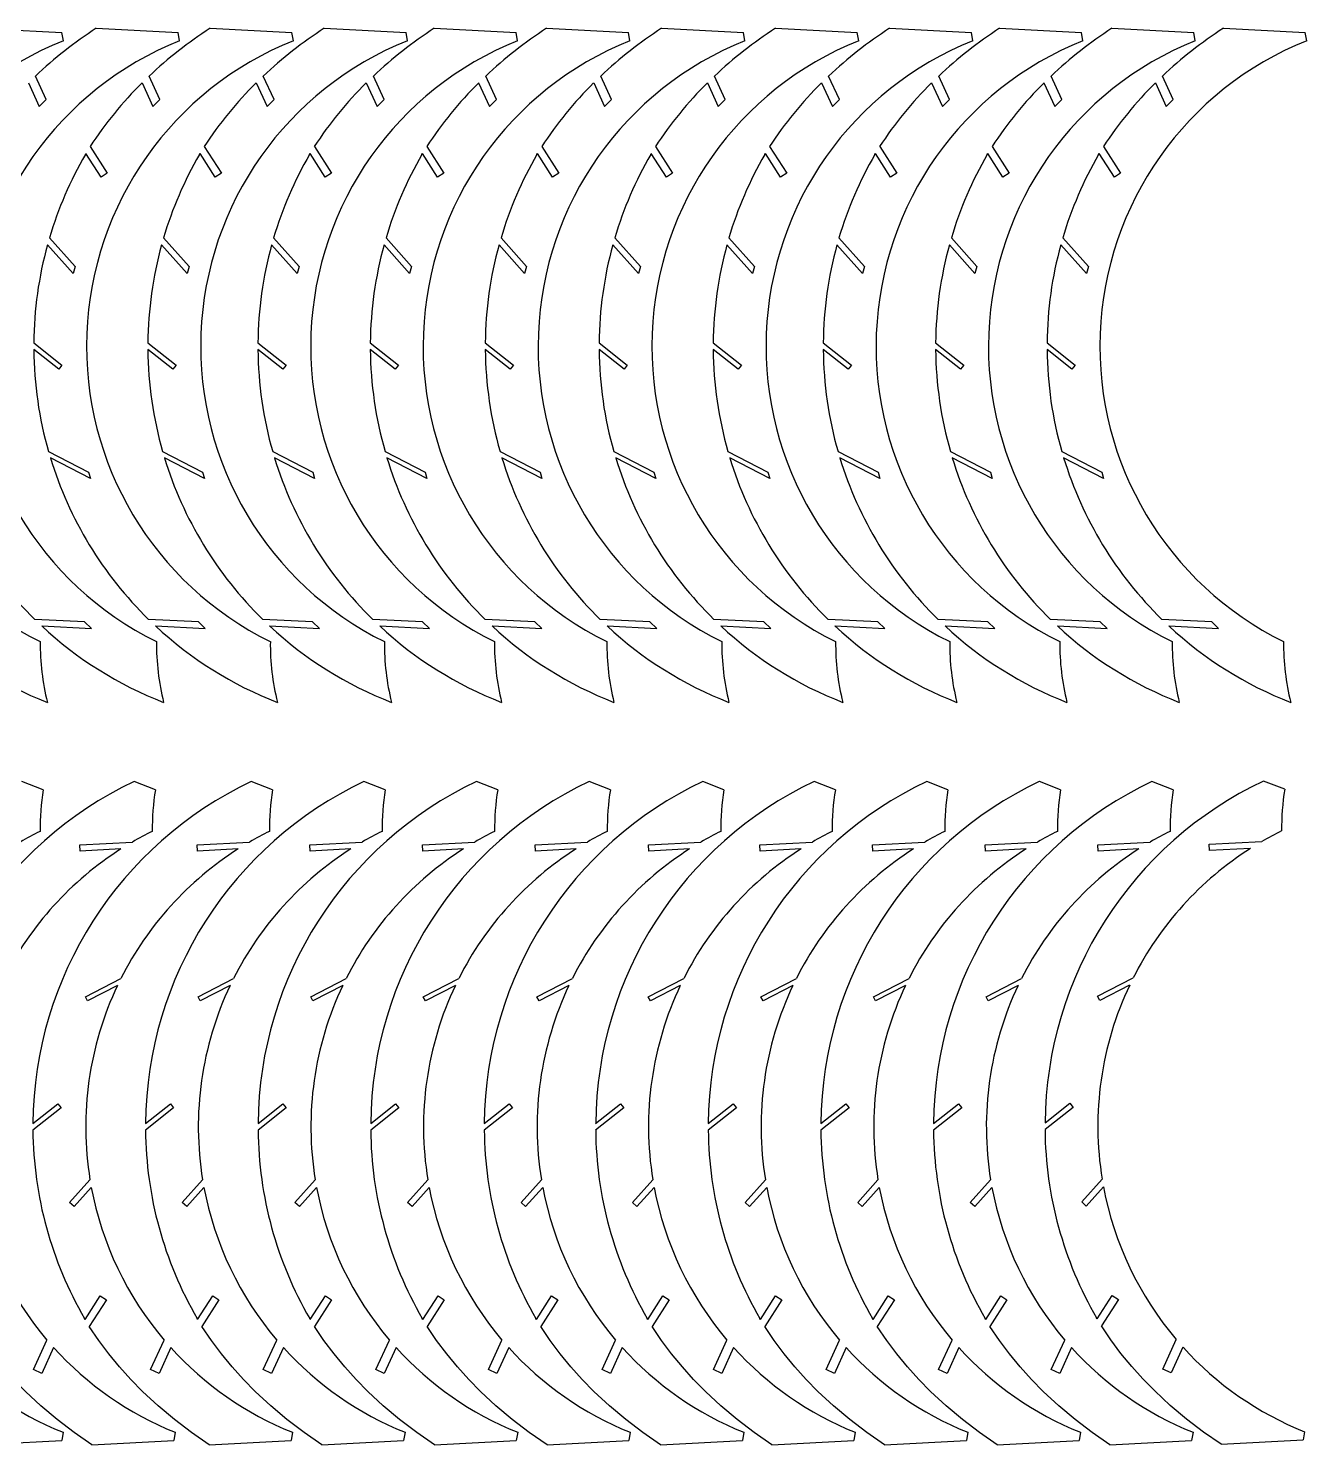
# Model space of a CAD drawing. Extents: x 1.5 to 79, y 1.7 to 45.3.
# Drawn here: x 39.7 to 79.02, y 1.72 to 45.29 of the extents above; entities that cross this region are included whole.
import ezdxf

# ---------------------------------------------------------------- set-up
doc = ezdxf.new("R2010")
doc.units = 0
doc.layers.get('0').update_dxf_attribs({"linetype": 'CONTINUOUS'})

msp = doc.modelspace()

# ---------------------------------------------------------------- linework, layer by layer
at = {"color": 7, "linetype": 'CONTINUOUS'}
for p, q in [((38.213, 45.29), (40.731, 45.158)), ((40.776, 44.909), (40.731, 45.158)), ((41.789, 45.29), (44.306, 45.158)), ((44.351, 44.909), (44.306, 45.158)), ((45.289, 45.29), (47.807, 45.158)), ((47.851, 44.909), (47.807, 45.158)), ((48.799, 45.29), (51.316, 45.158)), ((51.361, 44.909), (51.316, 45.158)), ((52.184, 45.29), (54.702, 45.158)), ((54.746, 44.909), (54.702, 45.158)), ((55.64, 45.29), (58.158, 45.158)), ((58.203, 44.909), (58.158, 45.158)), ((59.177, 45.29), (61.695, 45.158)), ((61.74, 44.909), (61.695, 45.158)), ((62.678, 45.29), (65.196, 45.158)), ((65.24, 44.909), (65.196, 45.158)), ((66.188, 45.29), (68.705, 45.158)), ((68.75, 44.909), (68.705, 45.158)), ((69.573, 45.29), (72.09, 45.158)), ((72.135, 44.909), (72.09, 45.158)), ((73.029, 45.29), (75.547, 45.158)), ((75.592, 44.909), (75.547, 45.158)), ((76.456, 45.29), (78.974, 45.158)), ((79.019, 44.909), (78.974, 45.158)), ((39.699, 43.61), (40.03, 42.887)), ((40.247, 43.097), (39.915, 43.82)), ((43.199, 43.61), (43.53, 42.887)), ((43.747, 43.097), (43.416, 43.82)), ((46.709, 43.61), (47.04, 42.887)), ((47.257, 43.097), (46.926, 43.82)), ((50.094, 43.61), (50.425, 42.887)), ((50.642, 43.097), (50.311, 43.82)), ((53.55, 43.61), (53.882, 42.887)), ((54.099, 43.097), (53.767, 43.82)), ((57.088, 43.61), (57.419, 42.887)), ((57.636, 43.097), (57.304, 43.82)), ((60.588, 43.61), (60.919, 42.887)), ((61.136, 43.097), (60.805, 43.82)), ((64.098, 43.61), (64.429, 42.887)), ((64.646, 43.097), (64.314, 43.82)), ((67.483, 43.61), (67.814, 42.887)), ((68.031, 43.097), (67.7, 43.82)), ((70.939, 43.61), (71.271, 42.887)), ((71.487, 43.097), (71.156, 43.82)), ((74.366, 43.61), (74.698, 42.887)), ((74.914, 43.097), (74.583, 43.82)), ((40.03, 42.887), (40.247, 43.097)), ((43.53, 42.887), (43.747, 43.097)), ((47.04, 42.887), (47.257, 43.097)), ((50.425, 42.887), (50.642, 43.097)), ((53.882, 42.887), (54.099, 43.097)), ((57.419, 42.887), (57.636, 43.097)), ((60.919, 42.887), (61.136, 43.097)), ((64.429, 42.887), (64.646, 43.097)), ((67.814, 42.887), (68.031, 43.097)), ((71.271, 42.887), (71.487, 43.097)), ((74.698, 42.887), (74.914, 43.097)), ((41.453, 41.407), (41.47, 41.437)), ((41.937, 40.712), (41.47, 41.437)), ((41.601, 41.651), (42.127, 40.834)), ((44.963, 41.407), (44.98, 41.437)), ((45.447, 40.712), (44.98, 41.437)), ((45.111, 41.651), (45.636, 40.834)), ((48.348, 41.407), (48.365, 41.437)), ((48.832, 40.712), (48.365, 41.437)), ((48.496, 41.651), (49.022, 40.834)), ((51.804, 41.407), (51.821, 41.437)), ((52.288, 40.712), (51.821, 41.437)), ((51.952, 41.651), (52.478, 40.834)), ((55.341, 41.407), (55.359, 41.437)), ((55.825, 40.712), (55.359, 41.437)), ((55.489, 41.651), (56.015, 40.834)), ((58.842, 41.407), (58.859, 41.437)), ((59.326, 40.712), (58.859, 41.437)), ((58.99, 41.651), (59.515, 40.834)), ((62.352, 41.407), (62.369, 41.437)), ((62.836, 40.712), (62.369, 41.437)), ((62.499, 41.651), (63.025, 40.834)), ((65.737, 41.407), (65.754, 41.437)), ((66.221, 40.712), (65.754, 41.437)), ((65.885, 41.651), (66.41, 40.834)), ((69.193, 41.407), (69.21, 41.437)), ((69.677, 40.712), (69.21, 41.437)), ((69.341, 41.651), (69.867, 40.834)), ((72.62, 41.407), (72.637, 41.437)), ((73.104, 40.712), (72.637, 41.437)), ((72.768, 41.651), (73.294, 40.834)), ((42.127, 40.834), (41.937, 40.712)), ((45.636, 40.834), (45.447, 40.712)), ((49.022, 40.834), (48.832, 40.712)), ((52.478, 40.834), (52.288, 40.712)), ((56.015, 40.834), (55.825, 40.712)), ((59.515, 40.834), (59.326, 40.712)), ((63.025, 40.834), (62.836, 40.712)), ((66.41, 40.834), (66.221, 40.712)), ((69.867, 40.834), (69.677, 40.712)), ((73.294, 40.834), (73.104, 40.712)), ((40.349, 38.846), (41.137, 37.964)), ((43.859, 38.846), (44.647, 37.964)), ((47.244, 38.846), (48.032, 37.964)), ((50.701, 38.846), (51.488, 37.964)), ((54.238, 38.846), (55.026, 37.964)), ((57.738, 38.846), (58.526, 37.964)), ((61.248, 38.846), (62.036, 37.964)), ((64.633, 38.846), (65.421, 37.964)), ((68.089, 38.846), (68.877, 37.964)), ((71.516, 38.846), (72.304, 37.964)), ((41.076, 37.751), (40.288, 38.633)), ((44.586, 37.751), (43.798, 38.633)), ((47.971, 37.751), (47.183, 38.633)), ((51.427, 37.751), (50.64, 38.633)), ((54.965, 37.751), (54.177, 38.633)), ((58.465, 37.751), (57.677, 38.633)), ((61.975, 37.751), (61.187, 38.633)), ((65.36, 37.751), (64.572, 38.633)), ((68.816, 37.751), (68.029, 38.633)), ((72.243, 37.751), (71.456, 38.633)), ((41.137, 37.964), (41.076, 37.751)), ((44.647, 37.964), (44.586, 37.751)), ((48.032, 37.964), (47.971, 37.751)), ((51.488, 37.964), (51.427, 37.751)), ((55.026, 37.964), (54.965, 37.751)), ((58.526, 37.964), (58.465, 37.751)), ((62.036, 37.964), (61.975, 37.751)), ((65.421, 37.964), (65.36, 37.751)), ((68.877, 37.964), (68.816, 37.751)), ((72.304, 37.964), (72.243, 37.751)), ((39.866, 35.613), (40.733, 34.929)), ((40.632, 34.802), (39.866, 35.407)), ((43.376, 35.613), (44.242, 34.929)), ((44.142, 34.802), (43.376, 35.407)), ((46.761, 35.613), (47.628, 34.929)), ((47.527, 34.802), (46.761, 35.407)), ((50.217, 35.613), (51.084, 34.929)), ((50.984, 34.802), (50.217, 35.407)), ((53.754, 35.613), (54.621, 34.929)), ((54.521, 34.802), (53.754, 35.407)), ((57.255, 35.613), (58.121, 34.929)), ((58.021, 34.802), (57.255, 35.407)), ((60.765, 35.613), (61.631, 34.929)), ((61.531, 34.802), (60.765, 35.407)), ((64.15, 35.613), (65.016, 34.929)), ((64.916, 34.802), (64.15, 35.407)), ((67.606, 35.613), (68.473, 34.929)), ((68.373, 34.802), (67.606, 35.407)), ((71.033, 35.613), (71.9, 34.929)), ((71.8, 34.802), (71.033, 35.407)), ((40.733, 34.929), (40.632, 34.802)), ((44.242, 34.929), (44.142, 34.802)), ((47.628, 34.929), (47.527, 34.802)), ((51.084, 34.929), (50.984, 34.802)), ((54.621, 34.929), (54.521, 34.802)), ((58.121, 34.929), (58.021, 34.802)), ((61.631, 34.929), (61.531, 34.802)), ((65.016, 34.929), (64.916, 34.802)), ((68.473, 34.929), (68.373, 34.802)), ((71.9, 34.929), (71.8, 34.802)), ((40.32, 32.273), (41.55, 31.639)), ((43.83, 32.273), (45.06, 31.639)), ((47.215, 32.273), (48.445, 31.639)), ((50.671, 32.273), (51.901, 31.639)), ((54.208, 32.273), (55.439, 31.639)), ((57.709, 32.273), (58.939, 31.639)), ((61.218, 32.273), (62.449, 31.639)), ((64.604, 32.273), (65.834, 31.639)), ((68.06, 32.273), (69.29, 31.639)), ((71.487, 32.273), (72.717, 31.639)), ((41.607, 31.447), (40.376, 32.081)), ((45.117, 31.447), (43.886, 32.081)), ((48.502, 31.447), (47.271, 32.081)), ((51.958, 31.447), (50.728, 32.081)), ((55.496, 31.447), (54.265, 32.081)), ((58.996, 31.447), (57.765, 32.081)), ((62.506, 31.447), (61.275, 32.081)), ((65.891, 31.447), (64.66, 32.081)), ((69.347, 31.447), (68.117, 32.081)), ((72.774, 31.447), (71.544, 32.081)), ((41.55, 31.639), (41.607, 31.447)), ((45.06, 31.639), (45.117, 31.447)), ((48.445, 31.639), (48.502, 31.447)), ((51.901, 31.639), (51.958, 31.447)), ((55.439, 31.639), (55.496, 31.447)), ((58.939, 31.639), (58.996, 31.447)), ((62.449, 31.639), (62.506, 31.447)), ((65.834, 31.639), (65.891, 31.447)), ((69.29, 31.639), (69.347, 31.447)), ((72.717, 31.639), (72.774, 31.447)), ((41.43, 27.029), (39.898, 27.11)), ((41.643, 26.826), (41.43, 27.029)), ((44.93, 27.029), (43.398, 27.11)), ((45.143, 26.826), (44.93, 27.029)), ((48.44, 27.029), (46.908, 27.11)), ((48.653, 26.826), (48.44, 27.029)), ((51.825, 27.029), (50.293, 27.11)), ((52.038, 26.826), (51.825, 27.029)), ((55.281, 27.029), (53.749, 27.11)), ((55.494, 26.826), (55.281, 27.029)), ((58.819, 27.029), (57.287, 27.11)), ((59.032, 26.826), (58.819, 27.029)), ((62.319, 27.029), (60.787, 27.11)), ((62.532, 26.826), (62.319, 27.029)), ((65.829, 27.029), (64.297, 27.11)), ((66.042, 26.826), (65.829, 27.029)), ((69.214, 27.029), (67.682, 27.11)), ((69.427, 26.826), (69.214, 27.029)), ((72.67, 27.029), (71.138, 27.11)), ((72.883, 26.826), (72.67, 27.029)), ((76.097, 27.029), (74.565, 27.11)), ((76.31, 26.826), (76.097, 27.029)), ((40.111, 26.906), (41.643, 26.826)), ((43.611, 26.906), (45.143, 26.826)), ((47.121, 26.906), (48.653, 26.826)), ((50.506, 26.906), (52.038, 26.826)), ((53.963, 26.906), (55.494, 26.826)), ((57.5, 26.906), (59.032, 26.826)), ((61, 26.906), (62.532, 26.826)), ((64.51, 26.906), (66.042, 26.826)), ((67.895, 26.906), (69.427, 26.826)), ((71.351, 26.906), (72.883, 26.826)), ((74.778, 26.906), (76.31, 26.826)), ((40.158, 21.868), (39.504, 22.123)), ((43.607, 21.868), (42.953, 22.123)), ((47.211, 21.868), (46.557, 22.123)), ((50.675, 21.868), (50.021, 22.123)), ((54.139, 21.868), (53.485, 22.123)), ((57.603, 21.868), (56.949, 22.123)), ((61.096, 21.868), (60.442, 22.123)), ((64.522, 21.868), (63.868, 22.123)), ((67.986, 21.868), (67.332, 22.123)), ((71.449, 21.868), (70.796, 22.123)), ((74.913, 21.868), (74.259, 22.123)), ((78.343, 21.882), (77.689, 22.137)), ((41.288, 20.176), (42.899, 20.26)), ((41.298, 19.982), (41.288, 20.176)), ((42.549, 20.047), (41.298, 19.982)), ((44.892, 20.176), (46.504, 20.26)), ((44.902, 19.982), (44.892, 20.176)), ((46.154, 20.047), (44.902, 19.982)), ((48.356, 20.176), (49.968, 20.26)), ((48.366, 19.982), (48.356, 20.176)), ((49.618, 20.047), (48.366, 19.982)), ((51.82, 20.176), (53.431, 20.26)), ((51.83, 19.982), (51.82, 20.176)), ((53.081, 20.047), (51.83, 19.982)), ((55.284, 20.176), (56.895, 20.26)), ((55.294, 19.982), (55.284, 20.176)), ((56.545, 20.047), (55.294, 19.982)), ((58.777, 20.176), (60.389, 20.26)), ((58.787, 19.982), (58.777, 20.176)), ((60.039, 20.047), (58.787, 19.982)), ((62.203, 20.176), (63.815, 20.26)), ((62.213, 19.982), (62.203, 20.176)), ((63.465, 20.047), (62.213, 19.982)), ((65.667, 20.176), (67.278, 20.26)), ((65.677, 19.982), (65.667, 20.176)), ((66.928, 20.047), (65.677, 19.982)), ((69.131, 20.176), (70.742, 20.26)), ((69.141, 19.982), (69.131, 20.176)), ((70.392, 20.047), (69.141, 19.982)), ((72.594, 20.176), (74.206, 20.26)), ((72.604, 19.982), (72.594, 20.176)), ((73.856, 20.047), (72.604, 19.982)), ((76.024, 20.19), (77.636, 20.274)), ((76.034, 19.996), (76.024, 20.19)), ((77.286, 20.061), (76.034, 19.996)), ((41.456, 15.502), (42.549, 16.066)), ((42.442, 15.848), (41.523, 15.374)), ((44.92, 15.502), (46.013, 16.066)), ((45.906, 15.848), (44.986, 15.374)), ((48.384, 15.502), (49.476, 16.066)), ((49.37, 15.848), (48.45, 15.374)), ((51.847, 15.502), (52.94, 16.066)), ((52.833, 15.848), (51.914, 15.374)), ((55.341, 15.502), (56.434, 16.066)), ((56.327, 15.848), (55.407, 15.374)), ((58.767, 15.502), (59.859, 16.066)), ((59.753, 15.848), (58.833, 15.374)), ((62.231, 15.502), (63.323, 16.066)), ((63.217, 15.848), (62.297, 15.374)), ((65.694, 15.502), (66.787, 16.066)), ((66.68, 15.848), (65.761, 15.374)), ((69.158, 15.502), (70.251, 16.066)), ((70.144, 15.848), (69.224, 15.374)), ((72.588, 15.516), (73.681, 16.08)), ((73.574, 15.862), (72.654, 15.388)), ((41.523, 15.374), (41.456, 15.502)), ((44.986, 15.374), (44.92, 15.502)), ((48.45, 15.374), (48.384, 15.502)), ((51.914, 15.374), (51.847, 15.502)), ((55.407, 15.374), (55.341, 15.502)), ((58.833, 15.374), (58.767, 15.502)), ((62.297, 15.374), (62.231, 15.502)), ((65.761, 15.374), (65.694, 15.502)), ((69.224, 15.374), (69.158, 15.502)), ((72.654, 15.388), (72.588, 15.516)), ((39.838, 11.605), (40.605, 12.21)), ((40.605, 12.21), (40.705, 12.083)), ((43.302, 11.605), (44.069, 12.21)), ((44.069, 12.21), (44.169, 12.083)), ((46.766, 11.605), (47.532, 12.21)), ((47.532, 12.21), (47.633, 12.083)), ((50.23, 11.605), (50.996, 12.21)), ((50.996, 12.21), (51.096, 12.083)), ((53.723, 11.605), (54.49, 12.21)), ((54.49, 12.21), (54.59, 12.083)), ((57.149, 11.605), (57.916, 12.21)), ((57.916, 12.21), (58.016, 12.083)), ((60.613, 11.605), (61.379, 12.21)), ((61.379, 12.21), (61.479, 12.083)), ((64.076, 11.605), (64.843, 12.21)), ((64.843, 12.21), (64.943, 12.083)), ((67.54, 11.605), (68.307, 12.21)), ((68.307, 12.21), (68.407, 12.083)), ((70.97, 11.62), (71.737, 12.225)), ((71.737, 12.225), (71.837, 12.098)), ((40.705, 12.083), (39.838, 11.4)), ((44.169, 12.083), (43.302, 11.4)), ((47.633, 12.083), (46.766, 11.4)), ((51.096, 12.083), (50.23, 11.4)), ((54.59, 12.083), (53.723, 11.4)), ((58.016, 12.083), (57.149, 11.4)), ((61.479, 12.083), (60.613, 11.4)), ((64.943, 12.083), (64.076, 11.4)), ((68.407, 12.083), (67.54, 11.4)), ((71.837, 12.098), (70.97, 11.414)), ((40.97, 9.173), (41.595, 9.873)), ((41.636, 9.638), (41.109, 9.048)), ((44.433, 9.173), (45.059, 9.873)), ((45.1, 9.638), (44.573, 9.048)), ((47.897, 9.173), (48.522, 9.873)), ((48.564, 9.638), (48.037, 9.048)), ((51.361, 9.173), (51.986, 9.873)), ((52.027, 9.638), (51.501, 9.048)), ((54.854, 9.173), (55.48, 9.873)), ((55.521, 9.638), (54.994, 9.048)), ((58.28, 9.173), (58.905, 9.873)), ((58.947, 9.638), (58.42, 9.048)), ((61.744, 9.173), (62.369, 9.873)), ((62.41, 9.638), (61.884, 9.048)), ((65.208, 9.173), (65.833, 9.873)), ((65.874, 9.638), (65.348, 9.048)), ((68.672, 9.173), (69.297, 9.873)), ((69.338, 9.638), (68.811, 9.048)), ((72.102, 9.187), (72.727, 9.888)), ((72.768, 9.652), (72.241, 9.063)), ((41.109, 9.048), (40.97, 9.173)), ((44.573, 9.048), (44.433, 9.173)), ((48.037, 9.048), (47.897, 9.173)), ((51.501, 9.048), (51.361, 9.173)), ((54.994, 9.048), (54.854, 9.173)), ((58.42, 9.048), (58.28, 9.173)), ((61.884, 9.048), (61.744, 9.173)), ((65.348, 9.048), (65.208, 9.173)), ((68.811, 9.048), (68.672, 9.173)), ((72.241, 9.063), (72.102, 9.187)), ((41.443, 5.575), (41.909, 6.3)), ((42.099, 6.178), (41.573, 5.361)), ((41.909, 6.3), (42.099, 6.178)), ((44.906, 5.575), (45.373, 6.3)), ((45.563, 6.178), (45.037, 5.361)), ((45.373, 6.3), (45.563, 6.178)), ((48.37, 5.575), (48.837, 6.3)), ((49.026, 6.178), (48.501, 5.361)), ((48.837, 6.3), (49.026, 6.178)), ((51.834, 5.575), (52.3, 6.3)), ((52.49, 6.178), (51.964, 5.361)), ((52.3, 6.3), (52.49, 6.178)), ((55.327, 5.575), (55.794, 6.3)), ((55.984, 6.178), (55.458, 5.361)), ((55.794, 6.3), (55.984, 6.178)), ((58.753, 5.575), (59.22, 6.3)), ((59.41, 6.178), (58.884, 5.361)), ((59.22, 6.3), (59.41, 6.178)), ((62.217, 5.575), (62.684, 6.3)), ((62.873, 6.178), (62.348, 5.361)), ((62.684, 6.3), (62.873, 6.178)), ((65.681, 5.575), (66.147, 6.3)), ((66.337, 6.178), (65.811, 5.361)), ((66.147, 6.3), (66.337, 6.178)), ((69.145, 5.575), (69.611, 6.3)), ((69.801, 6.178), (69.275, 5.361)), ((69.611, 6.3), (69.801, 6.178)), ((72.574, 5.59), (73.041, 6.315)), ((73.231, 6.192), (72.705, 5.376)), ((73.041, 6.315), (73.231, 6.192)), ((41.443, 5.575), (41.425, 5.605)), ((44.906, 5.575), (44.889, 5.605)), ((48.37, 5.575), (48.353, 5.605)), ((51.834, 5.575), (51.817, 5.605)), ((55.327, 5.575), (55.31, 5.605)), ((58.753, 5.575), (58.736, 5.605)), ((62.217, 5.575), (62.2, 5.605)), ((65.681, 5.575), (65.663, 5.605)), ((69.145, 5.575), (69.127, 5.605)), ((72.574, 5.59), (72.557, 5.619)), ((39.856, 4.034), (40.272, 4.941)), ((43.461, 4.034), (43.877, 4.941)), ((46.925, 4.034), (47.341, 4.941)), ((50.389, 4.034), (50.804, 4.941)), ((53.852, 4.034), (54.268, 4.941)), ((57.346, 4.034), (57.762, 4.941)), ((60.772, 4.034), (61.188, 4.941)), ((64.235, 4.034), (64.651, 4.941)), ((67.699, 4.034), (68.115, 4.941)), ((71.163, 4.034), (71.579, 4.941)), ((74.593, 4.048), (75.009, 4.955)), ((40.478, 4.707), (40.115, 3.915)), ((44.082, 4.707), (43.72, 3.915)), ((47.546, 4.707), (47.183, 3.915)), ((51.01, 4.707), (50.647, 3.915)), ((54.474, 4.707), (54.111, 3.915)), ((57.967, 4.707), (57.604, 3.915)), ((61.393, 4.707), (61.03, 3.915)), ((64.857, 4.707), (64.494, 3.915)), ((68.321, 4.707), (67.958, 3.915)), ((71.784, 4.707), (71.422, 3.915)), ((75.214, 4.721), (74.852, 3.929)), ((40.115, 3.915), (39.856, 4.034)), ((43.72, 3.915), (43.461, 4.034)), ((47.183, 3.915), (46.925, 4.034)), ((50.647, 3.915), (50.389, 4.034)), ((54.111, 3.915), (53.852, 4.034)), ((57.604, 3.915), (57.346, 4.034)), ((61.03, 3.915), (60.772, 4.034)), ((64.494, 3.915), (64.235, 4.034)), ((67.958, 3.915), (67.699, 4.034)), ((71.422, 3.915), (71.163, 4.034)), ((74.852, 3.929), (74.593, 4.048)), ((38.208, 1.722), (40.726, 1.854)), ((40.77, 2.103), (40.726, 1.854)), ((41.657, 1.722), (44.174, 1.854)), ((44.219, 2.103), (44.174, 1.854)), ((45.261, 1.722), (47.779, 1.854)), ((47.824, 2.103), (47.779, 1.854)), ((48.725, 1.722), (51.243, 1.854)), ((51.287, 2.103), (51.243, 1.854)), ((52.189, 1.722), (54.707, 1.854)), ((54.751, 2.103), (54.707, 1.854)), ((55.653, 1.722), (58.17, 1.854)), ((58.215, 2.103), (58.17, 1.854)), ((59.146, 1.722), (61.664, 1.854)), ((61.708, 2.103), (61.664, 1.854)), ((62.572, 1.722), (65.09, 1.854)), ((65.134, 2.103), (65.09, 1.854)), ((66.036, 1.722), (68.553, 1.854)), ((68.598, 2.103), (68.553, 1.854)), ((69.499, 1.722), (72.017, 1.854)), ((72.062, 2.103), (72.017, 1.854)), ((72.963, 1.722), (75.481, 1.854)), ((75.526, 2.103), (75.481, 1.854)), ((76.393, 1.736), (78.911, 1.868)), ((78.956, 2.117), (78.911, 1.868))]:
    msp.add_line(p, q, dxfattribs=at)
for points in [[(41.657, 1.722), (41.112, 2.093), (40.587, 2.492), (40.086, 2.915), (39.607, 3.362), (39.247, 3.73), (38.901, 4.115), (38.571, 4.516), (38.259, 4.93), (37.968, 5.361)], [(45.261, 1.722), (44.717, 2.093), (44.191, 2.492), (43.691, 2.915), (43.212, 3.362), (42.852, 3.73), (42.506, 4.115), (42.176, 4.516), (41.864, 4.93), (41.573, 5.361)], [(48.725, 1.722), (48.181, 2.093), (47.655, 2.492), (47.154, 2.915), (46.676, 3.362), (46.316, 3.73), (45.97, 4.115), (45.639, 4.516), (45.328, 4.93), (45.037, 5.361)], [(52.189, 1.722), (51.645, 2.093), (51.119, 2.492), (50.618, 2.915), (50.14, 3.362), (49.78, 3.73), (49.433, 4.115), (49.103, 4.516), (48.791, 4.93), (48.501, 5.361)], [(55.653, 1.722), (55.108, 2.093), (54.583, 2.492), (54.082, 2.915), (53.603, 3.362), (53.243, 3.73), (52.897, 4.115), (52.567, 4.516), (52.255, 4.93), (51.964, 5.361)], [(59.146, 1.722), (58.602, 2.093), (58.076, 2.492), (57.575, 2.915), (57.097, 3.362), (56.737, 3.73), (56.39, 4.115), (56.06, 4.516), (55.748, 4.93), (55.458, 5.361)], [(62.572, 1.722), (62.028, 2.093), (61.502, 2.492), (61.001, 2.915), (60.523, 3.362), (60.163, 3.73), (59.816, 4.115), (59.486, 4.516), (59.174, 4.93), (58.884, 5.361)], [(66.036, 1.722), (65.491, 2.093), (64.966, 2.492), (64.465, 2.915), (63.986, 3.362), (63.627, 3.73), (63.28, 4.115), (62.95, 4.516), (62.638, 4.93), (62.348, 5.361)], [(69.499, 1.722), (68.955, 2.093), (68.43, 2.492), (67.929, 2.915), (67.45, 3.362), (67.09, 3.73), (66.744, 4.115), (66.414, 4.516), (66.102, 4.93), (65.811, 5.361)], [(72.963, 1.722), (72.419, 2.093), (71.893, 2.492), (71.393, 2.915), (70.914, 3.362), (70.554, 3.73), (70.208, 4.115), (69.877, 4.516), (69.566, 4.93), (69.275, 5.361)], [(76.393, 1.736), (75.849, 2.107), (75.323, 2.506), (74.823, 2.929), (74.344, 3.376), (73.984, 3.745), (73.638, 4.13), (73.307, 4.53), (72.996, 4.945), (72.705, 5.376)]]:
    msp.add_lwpolyline(points, dxfattribs=at)
for centre, radius, start, end in [((44.541, 35.509), 10.126, 111.8286, 243.7767), ((48.116, 35.509), 10.126, 111.8286, 243.7767), ((48.729, 34.517), 12.815, 122.7909, 133.4515), ((51.616, 35.509), 10.126, 111.8286, 243.7767), ((52.229, 34.517), 12.815, 122.7909, 133.4515), ((55.126, 35.509), 10.126, 111.8286, 243.7767), ((55.739, 34.517), 12.815, 122.7909, 133.4515), ((58.511, 35.509), 10.126, 111.8286, 243.7767), ((59.124, 34.517), 12.815, 122.7909, 133.4515), ((61.968, 35.509), 10.126, 111.8286, 243.7767), ((62.58, 34.517), 12.815, 122.7909, 133.4515), ((65.505, 35.509), 10.126, 111.8286, 243.7767), ((66.118, 34.517), 12.815, 122.7909, 133.4515), ((69.005, 35.509), 10.126, 111.8286, 243.7767), ((69.618, 34.517), 12.815, 122.7909, 133.4515), ((72.515, 35.509), 10.126, 111.8286, 243.7767), ((73.128, 34.517), 12.815, 122.7909, 133.4515), ((75.9, 35.509), 10.126, 111.8286, 243.7767), ((76.513, 34.517), 12.815, 122.7909, 133.4515), ((79.357, 35.509), 10.126, 111.8286, 243.7767), ((79.969, 34.517), 12.815, 122.7909, 133.4515), ((82.784, 35.509), 10.126, 111.8286, 243.7767), ((83.396, 34.517), 12.815, 122.7909, 133.4515), ((51.273, 35.392), 11.521, 134.4953, 147.0954), ((54.783, 35.392), 11.521, 134.4953, 147.0954), ((58.168, 35.392), 11.521, 134.4953, 147.0954), ((61.625, 35.392), 11.521, 134.4953, 147.0954), ((65.162, 35.392), 11.521, 134.4953, 147.0954), ((68.662, 35.392), 11.521, 134.4953, 147.0954), ((72.172, 35.392), 11.521, 134.4953, 147.0954), ((75.557, 35.392), 11.521, 134.4953, 147.0954), ((79.014, 35.392), 11.521, 134.4953, 147.0954), ((82.441, 35.392), 11.521, 134.4953, 147.0954), ((51.616, 35.509), 11.751, 149.873, 163.5013), ((55.126, 35.509), 11.751, 149.873, 163.5013), ((58.511, 35.509), 11.751, 149.873, 163.5013), ((61.968, 35.509), 11.751, 149.873, 163.5013), ((65.505, 35.509), 11.751, 149.873, 163.5013), ((69.005, 35.509), 11.751, 149.873, 163.5013), ((72.515, 35.509), 11.751, 149.873, 163.5013), ((75.9, 35.509), 11.751, 149.873, 163.5013), ((79.357, 35.509), 11.751, 149.873, 163.5013), ((82.784, 35.509), 11.751, 149.873, 163.5013), ((51.616, 35.509), 11.751, 164.5818, 179.4948), ((55.126, 35.509), 11.751, 164.5818, 179.4948), ((58.511, 35.509), 11.751, 164.5818, 179.4948), ((61.968, 35.509), 11.751, 164.5818, 179.4948), ((65.505, 35.509), 11.751, 164.5818, 179.4948), ((69.005, 35.509), 11.751, 164.5818, 179.4948), ((72.515, 35.509), 11.751, 164.5818, 179.4948), ((75.9, 35.509), 11.751, 164.5818, 179.4948), ((79.357, 35.509), 11.751, 164.5818, 179.4948), ((82.784, 35.509), 11.751, 164.5818, 179.4948), ((51.616, 35.509), 11.751, 180.4982, 195.9841), ((55.126, 35.509), 11.751, 180.4982, 195.9841), ((58.511, 35.509), 11.751, 180.4982, 195.9841), ((61.968, 35.509), 11.751, 180.4982, 195.9841), ((65.505, 35.509), 11.751, 180.4982, 195.9841), ((69.005, 35.509), 11.751, 180.4982, 195.9841), ((72.515, 35.509), 11.751, 180.4982, 195.9841), ((75.9, 35.509), 11.751, 180.4982, 195.9841), ((79.357, 35.509), 11.751, 180.4982, 195.9841), ((82.784, 35.509), 11.751, 180.4982, 195.9841), ((48.116, 35.509), 11.751, 196.9609, 225.6236), ((51.616, 35.509), 11.751, 196.9609, 225.6236), ((55.126, 35.509), 11.751, 196.9609, 225.6236), ((58.511, 35.509), 11.751, 196.9609, 225.6236), ((61.968, 35.509), 11.751, 196.9609, 225.6236), ((65.505, 35.509), 11.751, 196.9609, 225.6236), ((69.005, 35.509), 11.751, 196.9609, 225.6236), ((72.515, 35.509), 11.751, 196.9609, 225.6236), ((75.9, 35.509), 11.751, 196.9609, 225.6236), ((79.357, 35.509), 11.751, 196.9609, 225.6236), ((82.784, 35.509), 11.751, 196.9609, 225.6236), ((44.541, 35.509), 11.751, 227.0598, 248.766), ((48.116, 35.509), 11.751, 227.0598, 248.766), ((51.616, 35.509), 11.751, 227.0598, 248.766), ((55.126, 35.509), 11.751, 227.0598, 248.766), ((58.511, 35.509), 11.751, 227.0598, 248.766), ((61.968, 35.509), 11.751, 227.0598, 248.766), ((65.505, 35.509), 11.751, 227.0598, 248.766), ((69.005, 35.509), 11.751, 227.0598, 248.766), ((72.515, 35.509), 11.751, 227.0598, 248.766), ((75.9, 35.509), 11.751, 227.0598, 248.766), ((79.357, 35.509), 11.751, 227.0598, 248.766), ((82.784, 35.509), 11.751, 227.0598, 248.766), ((47.448, 26.34), 7.382, 179.3412, 193.9892), ((51.023, 26.34), 7.382, 179.3412, 193.9892), ((54.524, 26.34), 7.382, 179.3412, 193.9892), ((58.033, 26.34), 7.382, 179.3412, 193.9892), ((61.419, 26.34), 7.382, 179.3412, 193.9892), ((64.875, 26.34), 7.382, 179.3412, 193.9892), ((68.412, 26.34), 7.382, 179.3412, 193.9892), ((71.912, 26.34), 7.382, 179.3412, 193.9892), ((75.422, 26.34), 7.382, 179.3412, 193.9892), ((78.807, 26.34), 7.382, 179.3412, 193.9892), ((82.264, 26.34), 7.382, 179.3412, 193.9892), ((85.691, 26.34), 7.382, 179.3412, 193.9892), ((47.984, 11.503), 11.751, 115.3518, 179.5018), ((51.589, 11.503), 11.751, 115.3518, 179.5018), ((47.583, 20.663), 7.523, 170.7842, 180.58), ((55.053, 11.503), 11.751, 115.3518, 179.5018), ((51.032, 20.663), 7.523, 170.7842, 180.58), ((58.516, 11.503), 11.751, 115.3518, 179.5018), ((54.637, 20.663), 7.523, 170.7842, 180.58), ((61.98, 11.503), 11.751, 115.3518, 179.5018), ((58.1, 20.663), 7.523, 170.7842, 180.58), ((65.474, 11.503), 11.751, 115.3518, 179.5018), ((61.564, 20.663), 7.523, 170.7842, 180.58), ((68.9, 11.503), 11.751, 115.3518, 179.5018), ((65.028, 20.663), 7.523, 170.7842, 180.58), ((72.363, 11.503), 11.751, 115.3518, 179.5018), ((68.521, 20.663), 7.523, 170.7842, 180.58), ((75.827, 11.503), 11.751, 115.3518, 179.5018), ((71.947, 20.663), 7.523, 170.7842, 180.58), ((79.291, 11.503), 11.751, 115.3518, 179.5018), ((75.411, 20.663), 7.523, 170.7842, 180.58), ((82.721, 11.517), 11.751, 115.3518, 179.5018), ((78.875, 20.663), 7.523, 170.7842, 180.58), ((82.339, 20.663), 7.523, 170.7842, 180.58), ((85.769, 20.678), 7.523, 170.7842, 180.58), ((44.536, 11.503), 10.126, 116.2233, 120.1435), ((47.984, 11.503), 10.126, 116.2233, 120.1435), ((51.589, 11.503), 10.126, 116.2233, 120.1435), ((55.053, 11.503), 10.126, 116.2233, 120.1435), ((58.516, 11.503), 10.126, 116.2233, 120.1435), ((61.98, 11.503), 10.126, 116.2233, 120.1435), ((65.474, 11.503), 10.126, 116.2233, 120.1435), ((68.9, 11.503), 10.126, 116.2233, 120.1435), ((72.363, 11.503), 10.126, 116.2233, 120.1435), ((75.827, 11.503), 10.126, 116.2233, 120.1435), ((79.291, 11.503), 10.126, 116.2233, 120.1435), ((82.721, 11.517), 10.126, 116.2233, 120.1435), ((47.984, 11.503), 10.126, 122.4612, 153.2211), ((51.589, 11.503), 10.126, 122.4612, 153.2211), ((55.053, 11.503), 10.126, 122.4612, 153.2211), ((58.516, 11.503), 10.126, 122.4612, 153.2211), ((61.98, 11.503), 10.126, 122.4612, 153.2211), ((65.474, 11.503), 10.126, 122.4612, 153.2211), ((68.9, 11.503), 10.126, 122.4612, 153.2211), ((72.363, 11.503), 10.126, 122.4612, 153.2211), ((75.827, 11.503), 10.126, 122.4612, 153.2211), ((79.291, 11.503), 10.126, 122.4612, 153.2211), ((82.721, 11.517), 10.126, 122.4612, 153.2211), ((51.589, 11.503), 10.126, 154.5935, 189.2621), ((55.053, 11.503), 10.126, 154.5935, 189.2621), ((58.516, 11.503), 10.126, 154.5935, 189.2621), ((61.98, 11.503), 10.126, 154.5935, 189.2621), ((65.474, 11.503), 10.126, 154.5935, 189.2621), ((68.9, 11.503), 10.126, 154.5935, 189.2621), ((72.363, 11.503), 10.126, 154.5935, 189.2621), ((75.827, 11.503), 10.126, 154.5935, 189.2621), ((79.291, 11.503), 10.126, 154.5935, 189.2621), ((82.721, 11.517), 10.126, 154.5935, 189.2621), ((51.589, 11.503), 11.751, 180.5052, 210.127), ((55.053, 11.503), 11.751, 180.5052, 210.127), ((58.516, 11.503), 11.751, 180.5052, 210.127), ((61.98, 11.503), 11.751, 180.5052, 210.127), ((65.474, 11.503), 11.751, 180.5052, 210.127), ((68.9, 11.503), 11.751, 180.5052, 210.127), ((72.363, 11.503), 11.751, 180.5052, 210.127), ((75.827, 11.503), 11.751, 180.5052, 210.127), ((79.291, 11.503), 11.751, 180.5052, 210.127), ((82.721, 11.517), 11.751, 180.5052, 210.127), ((47.984, 11.503), 10.126, 190.6131, 220.3949), ((51.589, 11.503), 10.126, 190.6131, 220.3949), ((55.053, 11.503), 10.126, 190.6131, 220.3949), ((58.516, 11.503), 10.126, 190.6131, 220.3949), ((61.98, 11.503), 10.126, 190.6131, 220.3949), ((65.474, 11.503), 10.126, 190.6131, 220.3949), ((68.9, 11.503), 10.126, 190.6131, 220.3949), ((72.363, 11.503), 10.126, 190.6131, 220.3949), ((75.827, 11.503), 10.126, 190.6131, 220.3949), ((79.291, 11.503), 10.126, 190.6131, 220.3949), ((82.721, 11.517), 10.126, 190.6131, 220.3949), ((44.536, 11.503), 10.126, 222.1582, 248.1714), ((47.984, 11.503), 10.126, 222.1582, 248.1714), ((51.589, 11.503), 10.126, 222.1582, 248.1714), ((55.053, 11.503), 10.126, 222.1582, 248.1714), ((58.516, 11.503), 10.126, 222.1582, 248.1714), ((61.98, 11.503), 10.126, 222.1582, 248.1714), ((65.474, 11.503), 10.126, 222.1582, 248.1714), ((68.9, 11.503), 10.126, 222.1582, 248.1714), ((72.363, 11.503), 10.126, 222.1582, 248.1714), ((75.827, 11.503), 10.126, 222.1582, 248.1714), ((79.291, 11.503), 10.126, 222.1582, 248.1714), ((82.721, 11.517), 10.126, 222.1582, 248.1714)]:
    msp.add_arc(centre, radius, start, end, dxfattribs=at)

doc.saveas('drawing.dxf')
